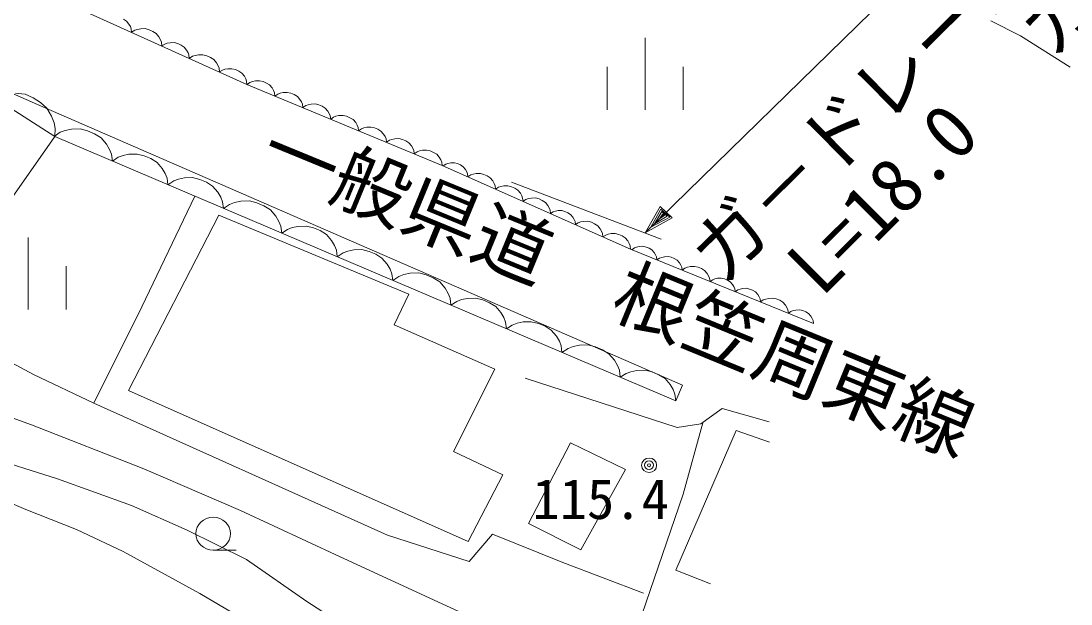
# Model space of a CAD drawing. Units: millimetres, scale not verified. Extents: x 40000 to 680000, y 20000 to 380000.
# Drawn here: x 355192 to 389724, y 240652 to 259824 of the extents above; entities that cross this region are included whole.
import ezdxf
from ezdxf.enums import TextEntityAlignment as Align

# ---------------------------------------------------------------- set-up
doc = ezdxf.new("R2010")
doc.units = ezdxf.units.MM
doc.header["$LTSCALE"] = 1000
doc.layers.add('M-BGD', color=7, linetype='Continuous', lineweight=13)
doc.layers.add('M-STR-HTXT', color=7, linetype='Continuous', lineweight=13)
doc.layers.add('M-BGD-HTXT', color=7, linetype='Continuous')
doc.styles.add('ＭＳ ゴシック', font='')
doc.styles.get('ＭＳ ゴシック').set_extended_font_data('MS Gothic')

msp = doc.modelspace()

# ---------------------------------------------------------------- linework, layer by layer
at = {"layer": 'M-BGD'}
for p, q in [((362622, 257739), (356035, 260714)), ((358661, 259822), (358561, 259888)), ((358743, 259722), (358661, 259822)), ((358790, 259638), (358743, 259722)), ((358818, 259562), (358790, 259638)), ((358829, 259452), (358818, 259562)), ((358936, 259519), (358829, 259452)), ((359024, 259549), (358936, 259519)), ((359132, 259569), (359024, 259549)), ((359280, 259572), (359132, 259569)), ((359408, 259537), (359280, 259572)), ((359528, 259483), (359408, 259537)), ((359637, 259410), (359528, 259483)), ((359728, 259300), (359637, 259410)), ((359779, 259208), (359728, 259300)), ((359810, 259124), (359779, 259208)), ((359822, 259004), (359810, 259124)), ((359920, 259065), (359822, 259004)), ((360000, 259091), (359920, 259065)), ((360098, 259110), (360000, 259091)), ((360232, 259112), (360098, 259110)), ((360349, 259080), (360232, 259112)), ((360458, 259031), (360349, 259080)), ((360557, 258965), (360458, 259031)), ((375718, 259268), (375718, 256900)), ((360640, 258865), (360557, 258965)), ((360686, 258781), (360640, 258865)), ((360715, 258706), (360686, 258781)), ((360726, 258596), (360715, 258706)), ((360833, 258663), (360726, 258596)), ((360921, 258692), (360833, 258663)), ((361029, 258713), (360921, 258692)), ((361176, 258715), (361029, 258713)), ((361305, 258680), (361176, 258715)), ((361424, 258626), (361305, 258680)), ((352265, 258606), (356008, 256960)), ((356302, 256021), (352265, 258606)), ((361534, 258554), (361424, 258626)), ((361625, 258443), (361534, 258554)), ((361676, 258351), (361625, 258443)), ((361707, 258268), (361676, 258351)), ((374467, 258321), (374467, 256900)), ((376969, 258321), (376969, 256900)), ((361719, 258147), (361707, 258268)), ((361816, 258208), (361719, 258147)), ((361897, 258235), (361816, 258208)), ((361995, 258253), (361897, 258235)), ((362129, 258256), (361995, 258253)), ((362246, 258224), (362129, 258256)), ((362354, 258175), (362246, 258224)), ((362454, 258109), (362354, 258175)), ((362537, 258009), (362454, 258109)), ((362583, 257925), (362537, 258009)), ((362611, 257849), (362583, 257925)), ((362622, 257739), (362611, 257849)), ((369044, 255077), (362622, 257739)), ((362722, 257801), (362627, 257737)), ((362801, 257830), (362722, 257801)), ((362899, 257852), (362801, 257830)), ((363033, 257858), (362899, 257852)), ((363151, 257830), (363033, 257858)), ((363261, 257784), (363151, 257830)), ((363363, 257721), (363261, 257784)), ((363449, 257624), (363363, 257721)), ((363498, 257541), (363449, 257624)), ((355326, 257414), (355007, 257454)), ((355592, 257299), (355326, 257414)), ((355830, 257146), (355592, 257299)), ((363529, 257467), (363498, 257541)), ((363544, 257357), (363529, 257467)), ((363639, 257421), (363544, 257357)), ((363718, 257450), (363639, 257421)), ((363815, 257472), (363718, 257450)), ((363950, 257478), (363815, 257472)), ((364068, 257450), (363950, 257478)), ((364178, 257404), (364068, 257450)), ((364280, 257341), (364178, 257404)), ((364365, 257244), (364280, 257341)), ((356042, 256956), (355830, 257146)), ((356008, 256960), (376947, 247854)), ((356200, 256690), (356042, 256956)), ((364415, 257161), (364365, 257244)), ((364446, 257087), (364415, 257161)), ((364460, 256977), (364446, 257087)), ((364556, 257041), (364460, 256977)), ((364635, 257070), (364556, 257041)), ((364732, 257092), (364635, 257070)), ((364866, 257098), (364732, 257092)), ((364984, 257070), (364866, 257098)), ((365094, 257024), (364984, 257070)), ((365196, 256961), (365094, 257024)), ((365282, 256864), (365196, 256961)), ((356279, 256475), (356200, 256690)), ((365331, 256781), (365282, 256864)), ((365362, 256707), (365331, 256781)), ((365377, 256597), (365362, 256707)), ((365472, 256661), (365377, 256597)), ((365551, 256690), (365472, 256661)), ((365649, 256712), (365551, 256690)), ((365783, 256718), (365649, 256712)), ((365901, 256690), (365783, 256718)), ((366011, 256644), (365901, 256690)), ((366113, 256581), (366011, 256644)), ((366199, 256484), (366113, 256581)), ((356317, 256286), (356279, 256475)), ((356302, 256021), (356317, 256286)), ((356853, 256267), (356648, 256223)), ((357135, 256278), (356853, 256267)), ((357382, 256216), (357135, 256278)), ((366248, 256401), (366199, 256484)), ((366279, 256327), (366248, 256401)), ((366294, 256217), (366279, 256327)), ((366389, 256281), (366294, 256217)), ((366468, 256310), (366389, 256281)), ((366566, 256332), (366468, 256310)), ((366700, 256338), (366566, 256332)), ((366818, 256310), (366700, 256338)), ((366928, 256264), (366818, 256310)), ((367030, 256201), (366928, 256264)), ((354667, 253693), (356302, 256021)), ((356481, 256163), (356280, 256031)), ((376727, 247333), (356302, 256021)), ((356648, 256223), (356481, 256163)), ((357612, 256118), (357382, 256216)), ((357825, 255984), (357612, 256118)), ((358003, 255777), (357825, 255984)), ((367116, 256104), (367030, 256201)), ((367165, 256021), (367116, 256104)), ((367196, 255947), (367165, 256021)), ((367211, 255837), (367196, 255947)), ((367306, 255901), (367211, 255837)), ((367385, 255930), (367306, 255901)), ((367482, 255952), (367385, 255930)), ((367616, 255958), (367482, 255952)), ((367734, 255930), (367616, 255958)), ((367844, 255884), (367734, 255930)), ((367946, 255821), (367844, 255884)), ((358105, 255603), (358003, 255777)), ((358168, 255446), (358105, 255603)), ((368032, 255724), (367946, 255821)), ((368081, 255641), (368032, 255724)), ((368112, 255567), (368081, 255641)), ((368127, 255457), (368112, 255567)), ((368301, 255550), (368222, 255521)), ((368399, 255572), (368301, 255550)), ((368533, 255578), (368399, 255572)), ((368651, 255550), (368533, 255578)), ((368761, 255504), (368651, 255550)), ((358197, 255215), (358168, 255446)), ((358389, 255341), (358197, 255215)), ((358547, 255398), (358389, 255341)), ((358743, 255440), (358547, 255398)), ((359011, 255450), (358743, 255440)), ((359247, 255392), (359011, 255450)), ((359466, 255299), (359247, 255392)), ((359668, 255171), (359466, 255299)), ((368222, 255521), (368127, 255457)), ((368863, 255441), (368761, 255504)), ((368949, 255344), (368863, 255441)), ((368998, 255261), (368949, 255344)), ((369029, 255187), (368998, 255261)), ((359838, 254974), (359668, 255171)), ((359935, 254808), (359838, 254974)), ((369044, 255077), (369029, 255187)), ((375234, 252321), (369044, 255077)), ((369163, 255118), (369076, 255063)), ((369235, 255143), (369163, 255118)), ((369323, 255160), (369235, 255143)), ((369444, 255163), (369323, 255160)), ((369550, 255134), (369444, 255163)), ((369647, 255091), (369550, 255134)), ((369738, 255032), (369647, 255091)), ((369812, 254942), (369738, 255032)), ((369854, 254867), (369812, 254942)), ((369880, 254799), (369854, 254867)), ((359995, 254658), (359935, 254808)), ((360023, 254439), (359995, 254658)), ((360214, 254565), (360023, 254439)), ((360373, 254622), (360214, 254565)), ((360568, 254663), (360373, 254622)), ((360837, 254674), (360568, 254663)), ((361072, 254615), (360837, 254674)), ((361291, 254522), (361072, 254615)), ((361494, 254394), (361291, 254522)), ((369891, 254700), (369880, 254799)), ((369988, 254761), (369891, 254700)), ((370068, 254789), (369988, 254761)), ((370166, 254808), (370068, 254789)), ((370300, 254811), (370166, 254808)), ((370417, 254780), (370300, 254811)), ((370526, 254731), (370417, 254780)), ((370626, 254666), (370526, 254731)), ((370709, 254566), (370626, 254666)), ((370756, 254482), (370709, 254566)), ((361664, 254197), (361494, 254394)), ((361760, 254032), (361664, 254197)), ((370785, 254407), (370756, 254482)), ((370796, 254297), (370785, 254407)), ((370893, 254358), (370796, 254297)), ((370973, 254385), (370893, 254358)), ((371071, 254405), (370973, 254385)), ((371206, 254408), (371071, 254405)), ((371323, 254376), (371206, 254408)), ((371431, 254328), (371323, 254376)), ((371532, 254262), (371431, 254328)), ((371615, 254163), (371532, 254262)), ((371662, 254079), (371615, 254163)), ((359167, 250424), (360905, 254063)), ((361821, 253881), (361760, 254032)), ((361848, 253662), (361821, 253881)), ((362216, 253854), (362049, 253794)), ((362421, 253898), (362216, 253854)), ((362703, 253909), (362421, 253898)), ((362950, 253847), (362703, 253909)), ((363180, 253749), (362950, 253847)), ((371690, 254003), (371662, 254079)), ((371702, 253894), (371690, 254003)), ((371799, 253955), (371702, 253894)), ((371879, 253982), (371799, 253955)), ((371977, 254001), (371879, 253982)), ((372111, 254004), (371977, 254001)), ((372228, 253973), (372111, 254004)), ((372337, 253925), (372228, 253973)), ((372437, 253859), (372337, 253925)), ((372520, 253759), (372437, 253859)), ((362049, 253794), (361848, 253662)), ((363393, 253615), (363180, 253749)), ((363571, 253409), (363393, 253615)), ((372567, 253676), (372520, 253759)), ((372596, 253600), (372567, 253676)), ((372608, 253490), (372596, 253600)), ((372695, 253546), (372608, 253490)), ((372767, 253570), (372695, 253546)), ((372855, 253587), (372767, 253570)), ((372976, 253590), (372855, 253587)), ((373081, 253562), (372976, 253590)), ((373179, 253518), (373081, 253562)), ((373269, 253459), (373179, 253518)), ((358726, 247678), (361695, 253435)), ((361695, 253435), (367947, 250841)), ((363673, 253235), (363571, 253409)), ((363736, 253077), (363673, 253235)), ((373344, 253370), (373269, 253459)), ((373386, 253294), (373344, 253370)), ((373412, 253226), (373386, 253294)), ((373423, 253127), (373412, 253226)), ((373520, 253189), (373423, 253127)), ((373599, 253216), (373520, 253189)), ((373698, 253235), (373599, 253216)), ((373832, 253238), (373698, 253235)), ((373949, 253207), (373832, 253238)), ((374058, 253159), (373949, 253207)), ((374158, 253093), (374058, 253159)), ((363765, 252847), (363736, 253077)), ((363957, 252973), (363765, 252847)), ((364115, 253030), (363957, 252973)), ((364311, 253071), (364115, 253030)), ((364579, 253082), (364311, 253071)), ((364815, 253023), (364579, 253082)), ((365034, 252930), (364815, 253023)), ((365236, 252802), (365034, 252930)), ((365406, 252605), (365236, 252802)), ((374241, 252993), (374158, 253093)), ((374288, 252910), (374241, 252993)), ((374316, 252834), (374288, 252910)), ((374328, 252724), (374316, 252834)), ((374425, 252786), (374328, 252724)), ((374505, 252813), (374425, 252786)), ((374603, 252832), (374505, 252813)), ((374737, 252835), (374603, 252832)), ((374854, 252804), (374737, 252835)), ((374963, 252756), (374854, 252804)), ((355427, 252708), (355427, 250341)), ((365503, 252439), (365406, 252605)), ((365563, 252289), (365503, 252439)), ((375063, 252690), (374963, 252756)), ((375146, 252590), (375063, 252690)), ((375193, 252507), (375146, 252590)), ((375222, 252431), (375193, 252507)), ((375234, 252321), (375222, 252431)), ((365591, 252070), (365563, 252289)), ((365782, 252196), (365591, 252070)), ((365941, 252253), (365782, 252196)), ((366136, 252295), (365941, 252253)), ((366405, 252305), (366136, 252295)), ((366640, 252246), (366405, 252305)), ((366859, 252153), (366640, 252246)), ((367062, 252025), (366859, 252153)), ((381258, 249878), (375234, 252321)), ((375364, 252361), (375279, 252303)), ((375435, 252388), (375364, 252361)), ((375522, 252408), (375435, 252388)), ((375643, 252415), (375522, 252408)), ((375749, 252390), (375643, 252415)), ((375849, 252350), (375749, 252390)), ((375941, 252294), (375849, 252350)), ((376019, 252207), (375941, 252294)), ((376064, 252133), (376019, 252207)), ((376092, 252066), (376064, 252133)), ((356678, 251761), (356678, 250341)), ((367232, 251829), (367062, 252025)), ((367329, 251663), (367232, 251829)), ((376107, 251967), (376092, 252066)), ((376192, 252025), (376107, 251967)), ((376263, 252052), (376192, 252025)), ((376350, 252072), (376263, 252052)), ((376471, 252079), (376350, 252072)), ((376577, 252054), (376471, 252079)), ((376677, 252014), (376577, 252054)), ((376769, 251958), (376677, 252014)), ((376847, 251871), (376769, 251958)), ((376892, 251797), (376847, 251871)), ((376920, 251730), (376892, 251797)), ((377205, 251748), (377108, 251726)), ((377339, 251756), (377205, 251748)), ((377458, 251728), (377339, 251756)), ((367389, 251513), (367329, 251663)), ((367416, 251293), (367389, 251513)), ((367617, 251426), (367416, 251293)), ((367784, 251486), (367617, 251426)), ((367989, 251529), (367784, 251486)), ((368271, 251540), (367989, 251529)), ((368518, 251479), (368271, 251540)), ((368748, 251381), (368518, 251479)), ((376935, 251631), (376920, 251730)), ((377029, 251696), (376935, 251631)), ((377108, 251726), (377029, 251696)), ((377568, 251684), (377458, 251728)), ((377670, 251622), (377568, 251684)), ((377757, 251525), (377670, 251622)), ((377807, 251442), (377757, 251525)), ((377839, 251368), (377807, 251442)), ((368961, 251247), (368748, 251381)), ((369139, 251040), (368961, 251247)), ((377854, 251258), (377839, 251368)), ((377940, 251317), (377854, 251258)), ((378011, 251344), (377940, 251317)), ((378098, 251364), (378011, 251344)), ((378219, 251370), (378098, 251364)), ((378325, 251346), (378219, 251370)), ((378425, 251305), (378325, 251346)), ((378517, 251250), (378425, 251305)), ((378595, 251162), (378517, 251250)), ((378640, 251088), (378595, 251162)), ((378668, 251021), (378640, 251088)), ((367947, 250841), (367469, 249833)), ((369241, 250866), (369139, 251040)), ((369304, 250708), (369241, 250866)), ((369333, 250478), (369304, 250708)), ((369879, 250703), (369684, 250661)), ((370147, 250713), (369879, 250703)), ((370383, 250654), (370147, 250713)), ((378682, 250923), (378668, 251021)), ((378768, 250981), (378682, 250923)), ((378839, 251008), (378768, 250981)), ((378926, 251028), (378839, 251008)), ((379047, 251035), (378926, 251028)), ((379153, 251010), (379047, 251035)), ((379252, 250970), (379153, 251010)), ((379345, 250914), (379252, 250970)), ((379423, 250827), (379345, 250914)), ((379468, 250753), (379423, 250827)), ((379496, 250686), (379468, 250753)), ((379781, 250704), (379684, 250682)), ((379915, 250711), (379781, 250704)), ((380033, 250684), (379915, 250711)), ((351122, 250598), (355604, 248200)), ((357588, 247261), (359167, 250424)), ((369525, 250604), (369333, 250478)), ((369684, 250661), (369525, 250604)), ((370602, 250561), (370383, 250654)), ((370804, 250433), (370602, 250561)), ((370974, 250237), (370804, 250433)), ((379510, 250587), (379496, 250686)), ((379605, 250652), (379510, 250587)), ((379684, 250682), (379605, 250652)), ((380144, 250639), (380033, 250684)), ((380246, 250577), (380144, 250639)), ((380333, 250480), (380246, 250577)), ((380383, 250398), (380333, 250480)), ((380414, 250323), (380383, 250398)), ((371071, 250071), (370974, 250237)), ((371131, 249921), (371071, 250071)), ((380430, 250214), (380414, 250323)), ((380515, 250272), (380430, 250214)), ((380586, 250299), (380515, 250272)), ((380674, 250319), (380586, 250299)), ((380794, 250326), (380674, 250319)), ((380901, 250301), (380794, 250326)), ((381000, 250261), (380901, 250301)), ((381093, 250205), (381000, 250261)), ((381171, 250118), (381093, 250205)), ((381216, 250044), (381171, 250118)), ((381244, 249977), (381216, 250044)), ((367469, 249833), (370776, 248373)), ((371159, 249701), (371131, 249921)), ((371350, 249827), (371159, 249701)), ((371509, 249884), (371350, 249827)), ((371704, 249926), (371509, 249884)), ((371973, 249936), (371704, 249926)), ((372208, 249878), (371973, 249936)), ((372427, 249784), (372208, 249878)), ((372630, 249657), (372427, 249784)), ((381258, 249878), (381244, 249977)), ((372800, 249460), (372630, 249657)), ((372897, 249294), (372800, 249460)), ((372957, 249144), (372897, 249294)), ((372984, 248925), (372957, 249144)), ((373186, 249057), (372984, 248925)), ((373352, 249117), (373186, 249057)), ((373557, 249160), (373352, 249117)), ((373839, 249171), (373557, 249160)), ((374086, 249110), (373839, 249171)), ((374316, 249012), (374086, 249110)), ((374529, 248878), (374316, 249012)), ((374707, 248671), (374529, 248878)), ((374809, 248497), (374707, 248671)), ((370776, 248373), (369416, 245662)), ((374872, 248339), (374809, 248497)), ((374901, 248109), (374872, 248339)), ((375252, 248292), (375093, 248235)), ((375447, 248334), (375252, 248292)), ((375715, 248344), (375447, 248334)), ((375951, 248286), (375715, 248344)), ((376170, 248192), (375951, 248286)), ((355604, 248200), (357588, 247261)), ((371777, 248075), (376777, 246462)), ((375093, 248235), (374901, 248109)), ((376372, 248065), (376170, 248192)), ((376542, 247868), (376372, 248065)), ((369894, 242708), (358726, 247678)), ((376639, 247702), (376542, 247868)), ((376699, 247552), (376639, 247702)), ((376947, 247854), (376727, 247333)), ((357588, 247261), (367249, 242917)), ((376727, 247333), (376699, 247552)), ((377553, 246572), (378250, 247085)), ((378250, 247085), (379801, 246645)), ((376777, 246462), (377553, 246572)), ((377612, 246615), (376971, 244261)), ((378711, 246357), (376727, 241770)), ((379813, 245975), (378711, 246357)), ((373259, 245947), (371878, 243299)), ((375074, 245071), (373259, 245947)), ((369416, 245662), (371033, 244898)), ((371033, 244898), (369894, 242708)), ((373604, 242430), (375074, 245071)), ((376971, 244261), (375614, 240300)), ((371878, 243299), (373604, 242430)), ((367249, 242917), (369931, 242048)), ((369931, 242048), (370702, 242951)), ((370702, 242951), (373017, 242013)), ((361514, 242426), (362265, 242426)), ((373017, 242013), (375661, 241005)), ((376727, 241770), (377866, 241318))]:
    msp.add_line(p, q, dxfattribs=at)
for points in [[(387088, 259825), (388059, 259341), (389697, 258307)], [(326469, 259290), (327828, 257880), (328580, 257252), (329555, 256595), (330438, 256132), (331368, 255760), (332332, 255487), (333434, 255299), (335225, 255110), (336847, 254841), (338070, 254513), (339380, 254044), (342094, 252918), (344640, 251743), (348178, 249793), (351868, 247876), (355537, 246546), (359234, 245093), (362406, 243730), (365671, 242216), (374391, 238195), (374991, 237921)], [(326195, 256068), (326996, 255493), (327966, 254924), (328698, 254665), (329453, 254510), (332638, 254190), (335651, 253789), (337410, 253416), (339338, 252901), (340834, 252393), (342303, 251787), (343903, 251002), (345330, 250192), (348349, 248336), (351302, 246648), (352484, 246094), (353956, 245532), (356392, 244766), (358821, 243889), (360659, 243082), (362612, 242115), (364588, 240730), (366715, 239364)], [(326472, 252788), (327525, 252595), (328921, 252462), (330332, 252429), (332537, 252464), (334795, 252402), (336187, 252237), (337562, 251967), (338961, 251592), (340468, 251075), (342210, 250345), (343994, 249484), (352353, 245133), (353769, 244427), (355349, 243758), (357013, 243101), (358554, 242375), (361076, 241002), (363719, 239442), (364938, 238470)]]:
    msp.add_lwpolyline(points, dxfattribs=at)
for centre, major_axis in [((375847, 245215), (250, 0)), ((375847, 245215), (150, 0)), ((375847, 245215), (50, 0)), ((361514, 242966), (570, 0))]:
    msp.add_ellipse(centre, major_axis=major_axis, ratio=0.946108, dxfattribs=at)
at = {"layer": 'M-STR-HTXT'}
for p, q in [((383735, 260691), (375714, 252855)), ((376247, 252652), (371323, 254528)), ((375714, 252855), (376209, 253720)), ((375909, 253045), (376239, 253640)), ((376021, 253154), (376268, 253560)), ((376188, 253317), (376298, 253480)), ((376209, 253720), (376612, 253351)), ((376239, 253640), (376526, 253376)), ((376268, 253560), (376441, 253402)), ((376298, 253480), (376356, 253427)), ((376612, 253351), (375714, 252855)), ((376526, 253376), (375909, 253045)), ((376441, 253402), (376021, 253154)), ((376356, 253427), (376188, 253317))]:
    msp.add_line(p, q, dxfattribs=at)

# ---------------------------------------------------------------- texts
at = {"layer": 'M-BGD', "style": 'ＭＳ ゴシック'}
msp.add_text('115.4', height=1320, dxfattribs=at).set_placement((372009, 243051), align=Align.BOTTOM_LEFT)
at = {"layer": 'M-BGD-HTXT', "style": 'ＭＳ ゴシック'}
msp.add_text('一般県道\u3000根笠周東線', height=1833, rotation=337.643, dxfattribs=at).set_placement((362715, 254451), align=Align.BOTTOM_LEFT)
at = {"layer": 'M-STR-HTXT', "style": 'ＭＳ ゴシック'}
for s, rotation, p in [('ガ－ドレール', 45.916, (389504, 258193)), ('ガ－ドレール', 44.613, (378652, 250707)), ('L=18.0', 44.914, (381905, 250316))]:
    msp.add_text(s, height=1833, rotation=rotation, dxfattribs=at).set_placement(p, align=Align.BOTTOM_LEFT)

doc.saveas('drawing.dxf')
